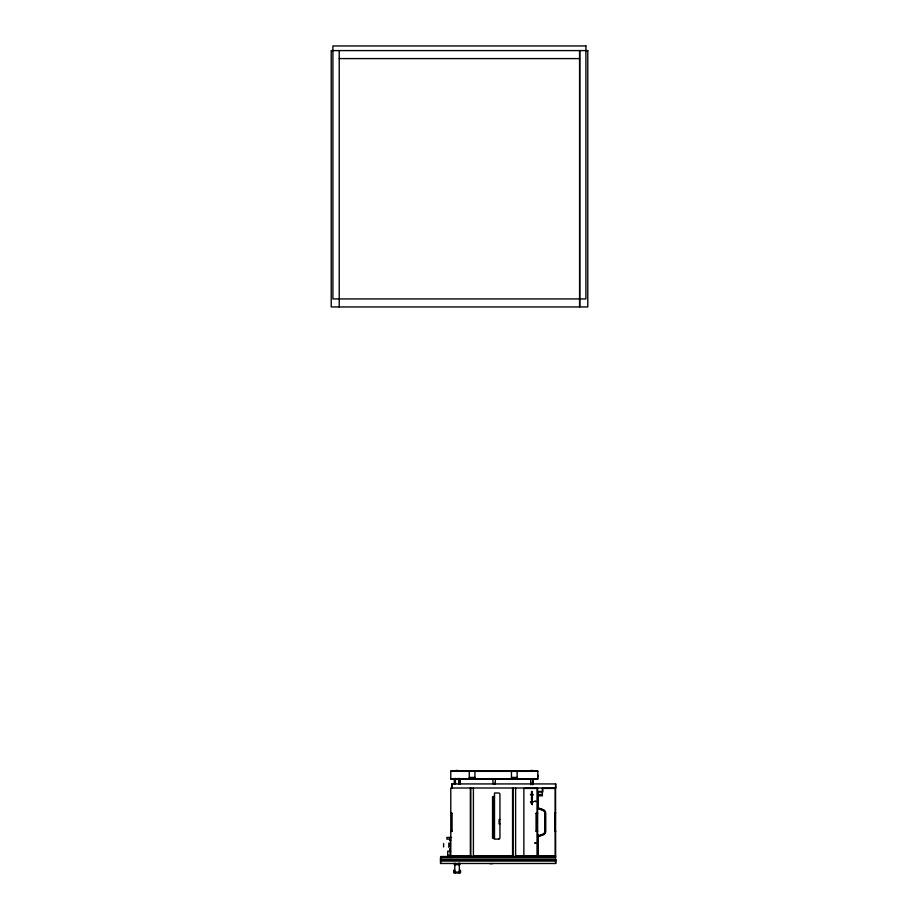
<?xml version="1.0" encoding="UTF-8"?>
<svg xmlns="http://www.w3.org/2000/svg" width="919" height="919" viewBox="0 0 919 919"><rect width="100%" height="100%" fill="white"/><g stroke="black" fill="none" stroke-linecap="round" stroke-linejoin="round"><path stroke-width="1.38" d="M470.356 856.519L470.356 787.997M470.792 787.997L470.792 856.519L470.792 855.865L450.781 855.865M473.4 787.997L473.4 856.519L473.4 855.865L512.997 855.865M512.561 856.519L512.561 787.997M512.997 856.519L512.997 787.997M515.605 787.997L515.605 856.519L515.605 855.865L555.627 855.865M530.722 784.769L530.722 781.908M532.675 784.769L532.687 779.048M537.799 777.129L537.799 775.062L537.799 778.864M495.203 783.953L495.364 779.174M537.925 835.704L538.189 834.578L538.454 835.704M454.802 870.27L453.722 870.27L453.722 872.889L459.374 873.05L460.465 871.315M555.627 831.615L554.766 831.178L554.766 813.338L555.627 812.901M537.581 835.957L542.394 834.314A3.481 3.481 0 0 0 544.978 830.96L544.978 813.556A3.481 3.481 0 0 0 542.394 810.19L537.581 808.548M537.581 836.83L543.646 834.693A4.308 4.308 0 0 0 545.656 832.074L545.656 812.442A4.308 4.308 0 0 0 543.646 809.823L537.581 807.675M450.781 831.615L452.079 831.178L452.079 813.338L450.781 812.901M537.581 831.615L536.053 831.178L536.053 813.338L537.581 812.901M493.848 806.101L493.79 837.99M459.374 873.05L460.465 872.889L460.465 870.27L459.374 870.27M498.638 839.116A1.31 1.31 0 0 0 499.936 837.806L499.936 794.303A1.31 1.31 0 0 0 498.638 792.994L494.502 792.994L494.502 839.116L498.81 839.104M492.768 779.174L493.158 783.953M530.7 783.964L530.7 779.174M533.112 779.174L532.652 783.953L532.928 779.174M494.916 783.091L494.847 783.953M339.226 58.598L579.567 58.598M455.893 770.478L457.857 770.478M530.734 770.478L532.687 770.478M450.781 771.34L537.799 771.34M469.264 777.417L474.928 777.417M511.504 777.428L517.133 777.428M450.781 778.738L537.799 778.738M537.799 779.174L450.781 779.174L450.781 770.903L537.799 770.903L537.799 774.545M555.627 787.997L450.781 787.997L450.781 857.611M537.581 791.477L542.359 791.477M537.581 791.902L542.796 791.902L542.796 788.422L555.202 788.422L555.202 856.083L538.017 856.083L538.017 836.393L542.394 834.774A4.262 4.262 0 0 0 545.404 831.523L545.404 813.556A4.055 4.055 0 0 0 543.209 810.041L538.017 808.111L538.017 791.902M537.581 794.521L542.359 794.521M537.581 795.82L542.359 795.82L542.359 787.997M494.502 796.693L492.55 796.693L492.55 838.243L494.502 838.243M450.781 813.338L452.079 813.338M536.053 813.338L537.581 813.338M554.766 813.338L555.627 813.338M499.936 819.53L499.074 819.53L499.074 823.884L499.936 823.884M450.781 831.178L452.079 831.178M536.053 831.178L537.581 831.178M554.766 831.178L555.627 831.178M451.505 837.404L446.864 837.404L446.864 839.139L450.781 839.139M450.781 840.517L449.908 840.448L449.908 839.139M450.344 852.625L450.126 848.283L450.344 856.922M447.737 855.325L450.344 855.325M555.627 856.519L440.695 856.519L440.695 859.127L555.558 859.127L555.558 863.481M555.558 857.393L440.477 857.393L440.477 863.481L555.777 863.481L555.777 859.127M440.477 860.218L555.777 860.218M555.558 861.08L440.695 861.08L440.695 863.481M489.643 863.642L492.687 863.642M454.802 864.641L459.374 864.641M453.722 871.315L455.456 873.05M555.777 787.997L555.777 783.93L451.792 783.93L451.792 787.997M555.558 783.93L555.627 857.611M537.581 787.997L537.581 856.519M537.362 812.901L537.362 831.615M517.133 771.34L517.133 778.887M511.469 771.34L511.469 778.887M494.284 796.256L494.284 813.924M493.848 796.256L493.79 838.691M474.928 771.34L474.928 778.738M469.264 771.34L469.264 778.887M459.925 778.473L459.925 784.16M459.925 863.32L459.925 864.469M459.81 778.473L459.753 784.16M459.374 863.194L459.374 872.005L460.465 872.074L453.722 872.074L454.802 872.005L454.802 864.365M458.891 778.473L458.891 784.16M458.719 778.473L458.719 784.16M458.719 863.32L458.719 864.664M455.456 778.473L455.456 784.16M455.456 863.32L455.456 864.664M455.296 778.473L455.296 784.16M454.262 778.473L454.262 784.16M454.262 863.32L454.262 864.469M452.01 783.93L452.01 787.997M450.62 851.189L447.737 851.189L447.737 856.922M450.344 837.404L450.344 839.139M450.344 840.517L450.344 846.537M450.126 843.929L450.126 846.537M448.828 843.056L448.828 847.41M443.601 843.493L443.601 846.973M339.226 50.591L339.226 306.946M542.394 809.731A4.055 4.055 0 0 1 542.807 809.869M534.881 801.23L535.926 801.506L534.881 801.23M534.881 842.999L535.926 843.274L534.881 842.999M531.458 794.062L530.401 794.843C533.112 794.165 533.112 802.494 530.401 801.805L532.25 804.745L532.25 802.701L533.445 801.805C530.734 802.494 530.734 794.165 533.445 794.843L532.25 793.947L532.25 791.477L531.596 791.477L531.458 794.062M585.897 45.95L332.908 45.95L332.908 298.939L585.897 298.939L585.897 45.95M579.567 50.591L331.219 50.591L331.219 306.946L579.567 306.946L579.567 50.591M587.781 50.591L579.774 50.591L579.774 306.946L587.781 306.946L587.781 50.591M537.144 788.422L523.864 788.422L523.864 856.083L537.144 856.083L537.144 788.422"/></g></svg>
